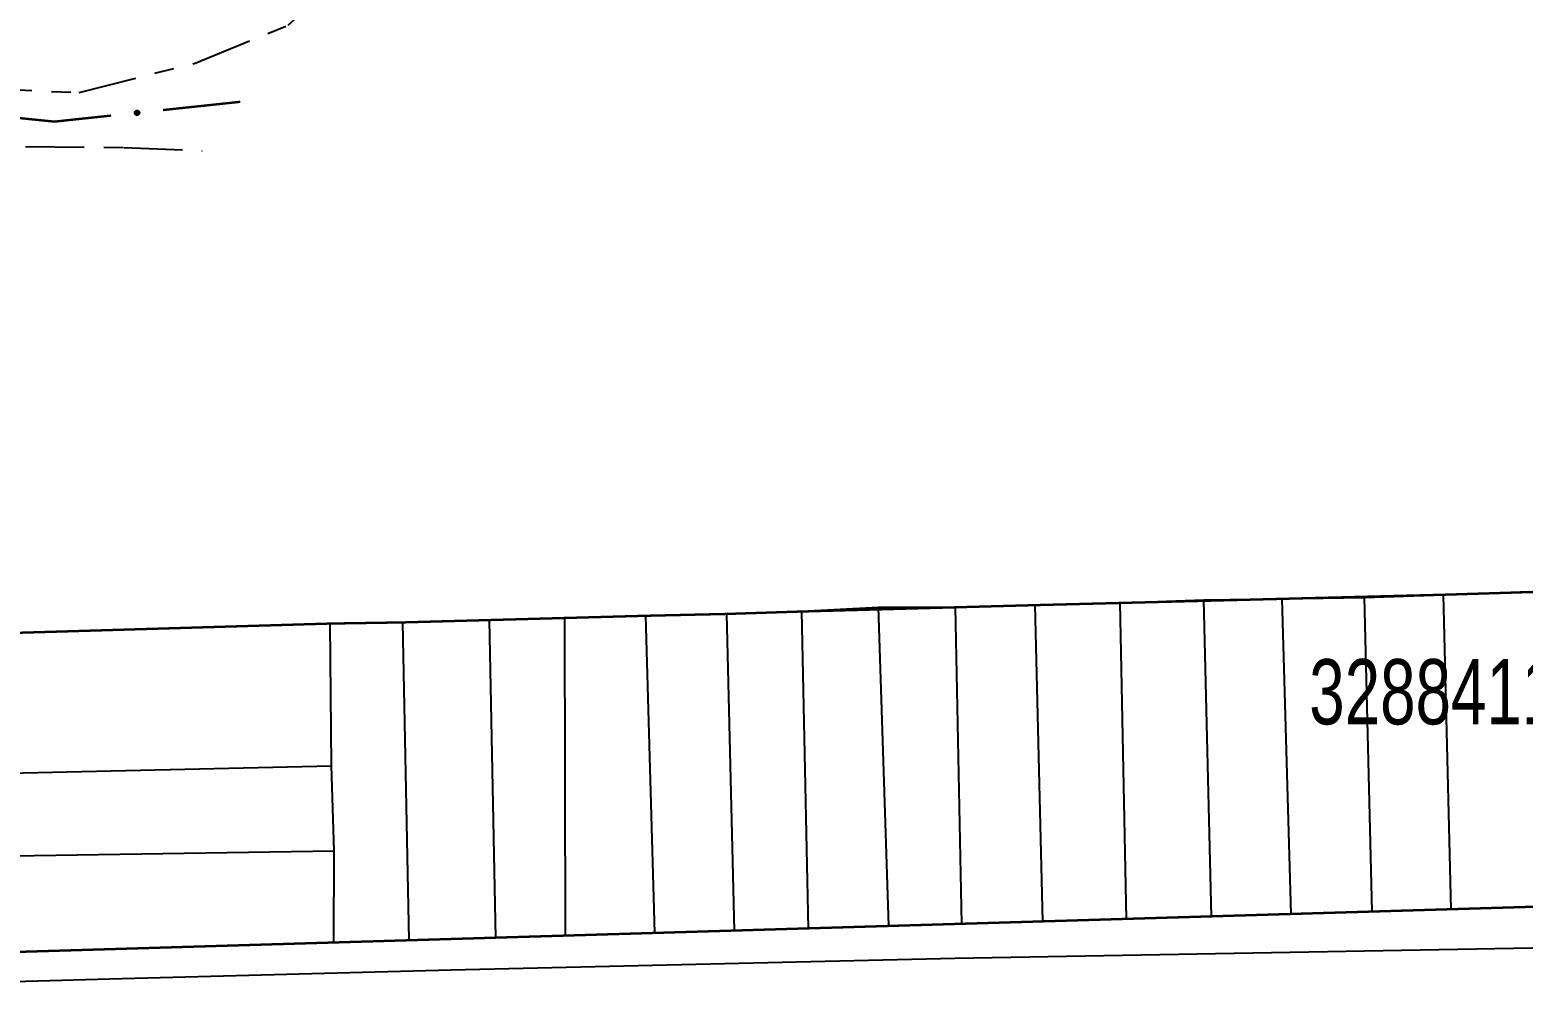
# Model space of a CAD drawing. Extents: x 203604 to 204690, y 4848469 to 4850418.
# Drawn here: x 203861.1 to 203975.6, y 4850010.6 to 4850083.7 of the extents above; entities that cross this region are included whole.
import ezdxf

# ---------------------------------------------------------------- set-up
doc = ezdxf.new("R2010")
doc.units = 0
doc.header["$LTSCALE"] = 1.5
doc.header["$MEASUREMENT"] = 0
doc.linetypes.add('TRACO_25', pattern=[8, 3, -1, 1, -1, 1, -1])
for name, color, linetype in [('CD_MALHA_LOTES', 7, 'CONTINUOUS'), ('CD_TXT_QUADRA', 2, 'CONTINUOUS'), ('RU-QUADRA', 210, 'CONTINUOUS'), ('SV-EIXO-RUA-N-PAV', 6, 'CONTINUOUS'), ('SV-RUA-NAO-PAV', 7, 'CONTINUOUS'), ('SV-RUA-PAVIM', 7, 'CONTINUOUS')]:
    doc.layers.add(name, color=color, linetype=linetype)
doc.styles.add('ARIAL', font='ARIAL.SHX')

msp = doc.modelspace()

# ---------------------------------------------------------------- linework, layer by layer
at = {"layer": 'CD_MALHA_LOTES', "linetype": 'Continuous', "flags": 128}
for points in [[(203969.518926, 4850040.348877), (203976.049673, 4850040.585431)], [(203932.091113, 4850039.384272), (203938.193937, 4850039.551031)], [(203938.193937, 4850039.551031), (203944.720856, 4850039.717079)], [(203938.782059, 4850015.299074), (203938.193937, 4850039.551031)], [(203944.720856, 4850039.717079), (203951.145884, 4850039.968983)], [(203945.202779, 4850015.490311), (203944.720856, 4850039.717079)], [(203951.145884, 4850039.968983), (203957.146216, 4850040.032978)], [(203951.734972, 4850015.684868), (203951.145884, 4850039.968983)], [(203957.146216, 4850040.032978), (203963.464196, 4850040.138278)], [(203957.840073, 4850015.866705), (203957.146216, 4850040.032978)], [(203963.464196, 4850040.138278), (203969.518926, 4850040.348877)], [(203964.05038, 4850016.051675), (203963.464196, 4850040.138278)], [(203970.102877, 4850016.231945), (203969.518926, 4850040.348877)], [(203889.702244, 4850038.226004), (203896.336923, 4850038.407295)], [(203896.336923, 4850038.407295), (203902.127143, 4850038.558783)], [(203896.8166, 4850014.049158), (203896.336923, 4850038.407295)], [(203902.127143, 4850038.558783), (203908.337879, 4850038.735219)], [(203902.182123, 4850014.208967), (203902.127143, 4850038.558783)], [(203908.337879, 4850038.735219), (203914.552503, 4850038.874682)], [(203909.026802, 4850014.412831), (203908.337879, 4850038.735219)], [(203914.552503, 4850038.874682), (203920.291334, 4850039.085281)], [(203915.141303, 4850014.594948), (203914.552503, 4850038.874682)], [(203920.291334, 4850039.085281), (203926.188115, 4850039.40118)], [(203920.825578, 4850014.764251), (203920.291334, 4850039.085281)], [(203926.983282, 4850014.947654), (203926.188115, 4850039.40118)], [(203926.188115, 4850039.40118), (203932.091113, 4850039.384272)], [(203932.568618, 4850015.11401), (203932.091113, 4850039.384272)], [(203884.1209, 4850038.137584), (203855.637342, 4850037.295187)], [(203884.1209, 4850038.137584), (203889.702244, 4850038.226004)], [(203884.2262, 4850027.239069), (203884.1209, 4850038.137584)], [(203890.182334, 4850013.85156), (203889.702244, 4850038.226004)], [(203857.164187, 4850026.607271), (203884.2262, 4850027.239069)], [(203884.436799, 4850020.71049), (203884.2262, 4850027.239069)], [(203858.111884, 4850020.289292), (203884.436799, 4850020.71049)], [(203884.389719, 4850013.679031), (203884.436799, 4850020.71049)], [(203945.202779, 4850015.490311), (203938.782059, 4850015.299074)], [(203951.734972, 4850015.684868), (203945.202779, 4850015.490311)], [(203957.840073, 4850015.866705), (203951.734972, 4850015.684868)], [(203964.05038, 4850016.051675), (203957.840073, 4850015.866705)], [(203970.102877, 4850016.231945), (203964.05038, 4850016.051675)], [(203976.526731, 4850016.423276), (203970.102877, 4850016.231945)], [(203909.026802, 4850014.412831), (203902.182123, 4850014.208967)], [(203915.141303, 4850014.594948), (203909.026802, 4850014.412831)], [(203920.825578, 4850014.764251), (203915.141303, 4850014.594948)], [(203926.983282, 4850014.947654), (203920.825578, 4850014.764251)], [(203932.568618, 4850015.11401), (203926.983282, 4850014.947654)], [(203938.782059, 4850015.299074), (203932.568618, 4850015.11401)], [(203884.389719, 4850013.679031), (203858.848982, 4850012.918315)], [(203890.182334, 4850013.85156), (203884.389719, 4850013.679031)], [(203896.8166, 4850014.049158), (203890.182334, 4850013.85156)], [(203902.182123, 4850014.208967), (203896.8166, 4850014.049158)]]:
    msp.add_lwpolyline(points, dxfattribs=at)
at = {"layer": 'RU-QUADRA', "linetype": 'Continuous'}
for points in [[(203987.635495, 4850040.902012, 0.18, 0.18, 0), (203969.518926, 4850040.348877, 0.18, 0.18, 0)], [(203957.146216, 4850040.032978, 0.18, 0.18, 0), (203938.193937, 4850039.551031, 0.18, 0.18, 0)], [(203969.518926, 4850040.348877, 0.18, 0.18, 0), (203957.146216, 4850040.032978, 0.18, 0.18, 0)], [(203855.637342, 4850037.295187, 0.18, 0.18, 0), (203884.1209, 4850038.137584, 0.18, 0.18, 0), (203889.702244, 4850038.226004, 0.18, 0.18, 0)], [(203896.336923, 4850038.407295, 0.18, 0.18, 0), (203889.702244, 4850038.226004, 0.18, 0.18, 0)], [(203900.115345, 4850038.51054, 0.18, 0.18, 0), (203896.336923, 4850038.407295, 0.18, 0.18, 0)], [(203902.126959, 4850038.565507, 0.18, 0.18, 0), (203900.115345, 4850038.51054, 0.18, 0.18, 0)], [(203908.337879, 4850038.735219, 0.18, 0.18, 0), (203902.126959, 4850038.565507, 0.18, 0.18, 0)], [(203855.637342, 4850037.295187, 0.18, 0.18, 0), (203857.164187, 4850026.607271, 0.18, 0.18, 0), (203858.111884, 4850020.289292, 0.18, 0.18, 0), (203858.848982, 4850012.918315, 0.18, 0.18, 0), (203884.389719, 4850013.679031, 0.18, 0.18, 0), (203890.182334, 4850013.85156, 0.18, 0.18, 0), (203896.8166, 4850014.049158, 0.18, 0.18, 0), (203902.182123, 4850014.208967, 0.18, 0.18, 0), (203909.026802, 4850014.412831, 0.18, 0.18, 0), (203915.141303, 4850014.594948, 0.18, 0.18, 0), (203920.825578, 4850014.764251, 0.18, 0.18, 0), (203926.983282, 4850014.947654, 0.18, 0.18, 0), (203932.568618, 4850015.11401, 0.18, 0.18, 0), (203945.202779, 4850015.490311, 0.18, 0.18, 0), (203957.840073, 4850015.866705, 0.18, 0.18, 0), (203964.05038, 4850016.051675, 0.18, 0.18, 0), (203970.102877, 4850016.231945, 0.18, 0.18, 0), (203982.851645, 4850016.61166, 0.18, 0.18, 0)]]:
    msp.add_lwpolyline(points, format="xyseb", dxfattribs=at)
at = {"layer": 'RU-QUADRA', "linetype": 'Continuous', "const_width": 0.18}
for points in [[(203932.0911, 4850039.384272), (203920.291974, 4850039.061863), (203914.552503, 4850038.874682), (203908.337879, 4850038.735219)], [(203938.193937, 4850039.551031), (203932.0911, 4850039.384272)]]:
    msp.add_lwpolyline(points, dxfattribs=at)
at = {"layer": 'SV-EIXO-RUA-N-PAV', "const_width": 0.18}
for points in [[(203855.381996, 4850077.404441), (203862.345726, 4850076.692775)], [(203871.295308, 4850077.518477), (203876.267143, 4850078.048434)], [(203876.267143, 4850078.048434), (203877.22, 4850078.15)], [(203862.345726, 4850076.692775), (203862.96, 4850076.63)], [(203862.96, 4850076.63), (203867.31784, 4850077.094511)]]:
    msp.add_lwpolyline(points, dxfattribs=at)
at = {"layer": 'SV-EIXO-RUA-N-PAV'}
msp.add_lwpolyline([(203869.152035, 4850077.400725), (203869.182216, 4850077.439211), (203869.216025, 4850077.466116), (203869.250682, 4850077.48044), (203869.284608, 4850077.485112), (203869.319854, 4850077.485983), (203869.355583, 4850077.47902), (203869.393527, 4850077.462509), (203869.432346, 4850077.432505), (203869.457631, 4850077.396059), (203869.473492, 4850077.362833), (203869.480401, 4850077.327738), (203869.480673, 4850077.293484), (203869.472214, 4850077.25661), (203869.455106, 4850077.218321), (203869.42399, 4850077.180017), (203869.390664, 4850077.153867), (203869.356779, 4850077.140893), (203869.321452, 4850077.13417), (203869.285458, 4850077.133713), (203869.250425, 4850077.140749), (203869.211905, 4850077.158044), (203869.174506, 4850077.189256), (203869.148045, 4850077.222197), (203869.134598, 4850077.255891), (203869.128763, 4850077.290819), (203869.12746, 4850077.32616), (203869.132963, 4850077.362368), (203869.152035, 4850077.400725)], close=True, dxfattribs=at)
for points in [[(203869.12746, 4850077.32616), (203869.457631, 4850077.396059)], [(203869.128763, 4850077.290819), (203869.473492, 4850077.362833)], [(203869.131762, 4850077.309981), (203869.460426, 4850077.380692)], [(203869.132963, 4850077.362368), (203869.432346, 4850077.432505)], [(203869.13431, 4850077.273201), (203869.475475, 4850077.342501)], [(203869.134598, 4850077.255891), (203869.480401, 4850077.327738)], [(203869.13493, 4850077.344625), (203869.440384, 4850077.414234)], [(203869.143526, 4850077.379847), (203869.409631, 4850077.445263)], [(203869.144854, 4850077.238647), (203869.477589, 4850077.309792)], [(203869.148045, 4850077.222197), (203869.480673, 4850077.293484)], [(203869.152035, 4850077.400725), (203869.393527, 4850077.462509)], [(203869.16354, 4850077.20496), (203869.471852, 4850077.273502)], [(203869.169327, 4850077.421021), (203869.367246, 4850077.469562)], [(203869.174506, 4850077.189256), (203869.472214, 4850077.25661)], [(203869.182216, 4850077.439211), (203869.355583, 4850077.47902)], [(203869.196861, 4850077.175578), (203869.460687, 4850077.236634)], [(203869.201423, 4850077.454631), (203869.32902, 4850077.480582)], [(203869.216025, 4850077.466116), (203869.319854, 4850077.485983)], [(203869.211905, 4850077.158044), (203869.455106, 4850077.218321)], [(203869.236388, 4850077.152346), (203869.431883, 4850077.197885)], [(203869.250425, 4850077.140749), (203869.42399, 4850077.180017)], [(203869.272189, 4850077.138323), (203869.400999, 4850077.165775)], [(203869.285458, 4850077.133713), (203869.390664, 4850077.153867)]]:
    msp.add_lwpolyline(points, dxfattribs=at)
at = {"layer": 'SV-RUA-NAO-PAV', "linetype": 'TRACO_25'}
for points in [[(203842.59, 4850083.97, 6.94), (203845.29, 4850081.62, 6.95), (203847.78, 4850080.56, 6.98), (203853.74, 4850079.35, 6.98), (203864.86, 4850078.86, 6.98), (203873.77, 4850081.12, 6.98), (203880.89, 4850084.03, 6.98), (203886.52, 4850089.11, 6.98), (203889.21, 4850094.17, 6.98)], [(203844.26, 4850073.27, 6.54), (203845.88, 4850075.07, 6.73), (203848.9, 4850075.93, 6.73), (203860.75, 4850074.73, 6.76), (203868.29, 4850074.65, 6.76), (203874.3, 4850074.4, 6.76)]]:
    msp.add_polyline3d(points, dxfattribs=at)
at = {"layer": 'SV-RUA-PAVIM', "linetype": 'Continuous'}
msp.add_polyline3d([(203851.59, 4850031.64, 6.93), (203853.01, 4850023.53, 5.69), (203854.76, 4850013.62, 5.69), (203856.41, 4850011.95, 5.96), (203858.02, 4850010.64, 5.98), (203867.2, 4850010.88, 7.72), (203893.39, 4850011.59, 7.72), (203932.04, 4850012.48, 7.72), (203990.61, 4850013.52, 9.08)], dxfattribs=at)

# ---------------------------------------------------------------- texts
at = {"layer": 'CD_TXT_QUADRA', "style": 'ARIAL', "width": 0.7}
msp.add_text('328841185', height=5, dxfattribs=at).set_placement((203959.22551, 4850030.411595))

doc.saveas('drawing.dxf')
